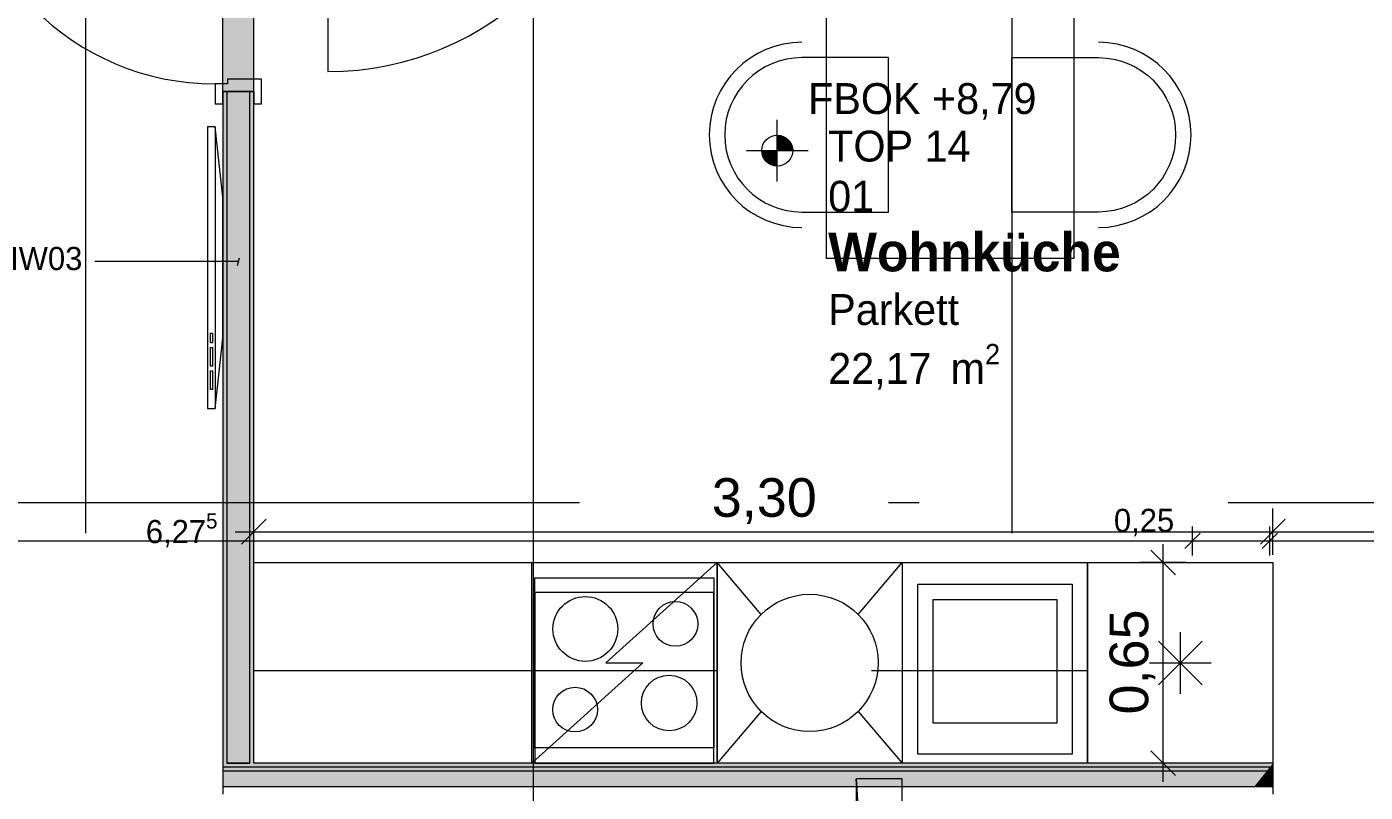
# Model space of a CAD drawing. Header units: metres. Extents: x -4 to 206, y -18 to 45.
# Drawn here: x 2.81 to 7.144, y -3.939 to -1.46 of the extents above; entities that cross this region are included whole.
import ezdxf

# ---------------------------------------------------------------- set-up
doc = ezdxf.new("R2010")
doc.units = ezdxf.units.M
doc.header["$MEASUREMENT"] = 0
for name, pattern in [('Achse', [0.004, 0.002, -0.001, 0, -0.001]), ('Schnittlinie', [0.006, 0.003, -0.0015, 0, -0.0015]), ('Strichlinie eng', [0.002, 0.0015, -0.0005]), ('Untersicht', [0.001, 0.0005, -0.0005])]:
    doc.linetypes.add(name, pattern=pattern)
for name, color, linetype in [('3._3.Stock PP STG1_1_000 Achsraster', 7, 'Continuous'), ('3._3.Stock PP STG1_1_110 Wand Aussen', 7, 'Continuous'), ('3._3.Stock PP STG1_1_130 Wand Innen', 7, 'Continuous'), ('3._3.Stock PP STG1_1_270 Deckendurchbruchsymbol', 7, 'Continuous'), ('3._3.Stock PP STG1_1_510 Möblierung', 7, 'Continuous'), ('3._3.Stock PP STG1_1_530 Küche', 7, 'Continuous'), ('3._3.Stock PP STG1_1_810 Raum', 7, 'Continuous'), ('3._3.Stock PP STG1_1_851 Marker Schnitt', 7, 'Continuous'), ('3._3.Stock PP STG1_1_915 Allgemein Beschriftung.x', 7, 'Continuous'), ('3._3.Stock PP STG1_1_950 Polierplan Bemaßung', 7, 'Continuous'), ('3._3.Stock PP STG1_1_950-1 Polierplan Bemaßung Küche', 7, 'Continuous')]:
    doc.layers.add(name, color=color, linetype=linetype)
doc.styles.add('ERSTELLTER_STIL_1', font='arial.ttf')
doc.styles.add('ERSTELLTER_STIL_2', font='')
doc.styles.add('ERSTELLTER_STIL_6', font='')
doc.styles.get('ERSTELLTER_STIL_2').set_extended_font_data('Eurostile')
doc.styles.get('ERSTELLTER_STIL_6').set_extended_font_data('Eurostile', bold=True)

msp = doc.modelspace()

# ---------------------------------------------------------------- hatches: boundary and pattern name
at = {"layer": '3._3.Stock PP STG1_1_130 Wand Innen', "linetype": 'Continuous', "lineweight": 0, "true_color": 0xffffff}
msp.add_hatch(color=7, dxfattribs=at).paths.add_polyline_path([(3.545, -0.78), (3.445, -0.78), (3.445, -1.67), (3.545, -1.67)])
at = {"layer": '3._3.Stock PP STG1_1_130 Wand Innen', "linetype": 'Continuous', "lineweight": 13, "true_color": 0xfb02fe}
for points in [[(3.445, -3.845), (3.4575, -3.845), (3.4575, -1.67), (3.445, -1.67)], [(3.545, -1.67), (3.5325, -1.67), (3.5325, -3.845), (3.545, -3.845)], [(6.845, -3.845), (3.445, -3.845), (3.445, -3.8575), (6.835, -3.8575)], [(6.835, -3.8575), (6.845, -3.8575), (6.845, -3.845)], [(6.835, -3.8575), (3.445, -3.8575), (3.445, -3.87), (6.825, -3.87)], [(6.8325, -3.87), (6.8325, -3.8606), (6.825, -3.87)], [(6.845, -3.87), (6.845, -3.8575), (6.835, -3.8575), (6.8325, -3.8606), (6.8325, -3.87)]]:
    msp.add_hatch(color=6, dxfattribs=at).paths.add_polyline_path(points)
at = {"layer": '3._3.Stock PP STG1_1_130 Wand Innen', "linetype": 'Continuous', "lineweight": 13, "true_color": 0xffaa00}
for points in [[(3.5325, -1.67), (3.4575, -1.67), (3.4575, -3.845), (3.5325, -3.845)], [(6.825, -3.87), (3.445, -3.87), (3.445, -3.92), (6.785, -3.92)], [(6.8325, -3.92), (6.8325, -3.87), (6.825, -3.87), (6.785, -3.92)], [(6.845, -3.92), (6.845, -3.87), (6.8325, -3.87), (6.8325, -3.92)]]:
    msp.add_hatch(color=40, dxfattribs=at).paths.add_polyline_path(points)
at = {"layer": '3._3.Stock PP STG1_1_950 Polierplan Bemaßung', "linetype": 'Continuous', "lineweight": 0, "true_color": 0x000000}
for points in [[(5.24, -1.8611), (5.29, -1.8611), (5.2861, -1.8419), (5.2753, -1.8257), (5.2591, -1.8149), (5.24, -1.8111)], [(5.24, -1.8611), (5.19, -1.8611), (5.1938, -1.8802), (5.2046, -1.8964), (5.2208, -1.9073), (5.24, -1.9111)]]:
    msp.add_hatch(color=18, dxfattribs=at).paths.add_polyline_path(points)

# ---------------------------------------------------------------- linework, layer by layer
at = {"layer": '3._3.Stock PP STG1_1_000 Achsraster', "color": 5, "linetype": 'Achse', "lineweight": 0, "ltscale": 1000}
for p, q in [((3, 3), (3, -18)), ((6, 3), (6, -18)), ((-1.5, -3), (21, -3))]:
    msp.add_line(p, q, dxfattribs=at)
at = {"layer": '3._3.Stock PP STG1_1_110 Wand Aussen', "color": 8, "linetype": 'Continuous', "lineweight": 0, "ltscale": 1000}
msp.add_line((3.785, -0.645), (3.785, -1.605), dxfattribs=at)
msp.add_arc((3.785, -0.645), 0.96, 270, 0, dxfattribs=at)
at = {"layer": '3._3.Stock PP STG1_1_130 Wand Innen', "color": 8, "linetype": 'Untersicht', "lineweight": 13, "ltscale": 1000}
for p, q in [((3.445, -1.67), (3.445, -0.78)), ((3.545, -1.67), (3.545, -0.78))]:
    msp.add_line(p, q, dxfattribs=at)
at = {"layer": '3._3.Stock PP STG1_1_130 Wand Innen', "color": 7, "linetype": 'Continuous', "lineweight": 13, "ltscale": 1000}
for p, q in [((3.46, -1.645), (3.42, -1.645)), ((3.42, -1.645), (3.42, -1.71)), ((3.57, -1.63), (3.46, -1.63)), ((3.46, -1.63), (3.46, -1.645)), ((3.57, -1.71), (3.57, -1.63)), ((3.445, -1.71), (3.445, -1.67)), ((3.445, -1.67), (3.545, -1.67)), ((3.545, -1.67), (3.545, -1.71)), ((3.42, -1.71), (3.445, -1.71)), ((3.545, -1.71), (3.57, -1.71))]:
    msp.add_line(p, q, dxfattribs=at)
at = {"layer": '3._3.Stock PP STG1_1_130 Wand Innen', "color": 7, "linetype": 'Continuous', "lineweight": 18, "ltscale": 1000}
for p, q in [((3.4575, -1.67), (3.445, -1.67)), ((3.4575, -1.67), (3.445, -1.67)), ((3.4575, -1.67), (3.445, -1.67)), ((3.4575, -1.67), (3.4575, -3.845)), ((3.5325, -1.67), (3.4575, -1.67)), ((3.5325, -1.67), (3.4575, -1.67)), ((3.5325, -1.67), (3.4575, -1.67)), ((3.5325, -3.845), (3.5325, -1.67)), ((3.545, -1.67), (3.5325, -1.67)), ((3.545, -1.67), (3.5325, -1.67)), ((3.545, -1.67), (3.5325, -1.67)), ((3.4575, -3.845), (3.5325, -3.845)), ((6.835, -3.8575), (3.445, -3.8575)), ((6.825, -3.87), (3.445, -3.87)), ((6.825, -3.87), (6.8325, -3.87)), ((6.8325, -3.87), (6.845, -3.87)), ((6.835, -3.8575), (6.845, -3.8575)), ((3.445, -3.92), (6.785, -3.92)), ((6.785, -3.92), (6.8325, -3.92)), ((6.8325, -3.92), (6.845, -3.92))]:
    msp.add_line(p, q, dxfattribs=at)
at = {"layer": '3._3.Stock PP STG1_1_130 Wand Innen', "color": 7, "linetype": 'Continuous', "lineweight": 18, "ltscale": 1000, "flags": 128}
for points in [[(3.445, -1.67), (3.445, -3.845)], [(3.545, -3.845), (3.545, -1.67)], [(3.445, -3.845), (3.445, -3.8575)], [(3.5325, -3.845), (3.4575, -3.845)], [(6.845, -3.845), (3.545, -3.845)], [(6.845, -3.845), (6.845, -3.8575)], [(3.445, -3.8575), (3.445, -3.87)], [(3.445, -3.87), (3.445, -3.92)], [(6.845, -3.8575), (6.845, -3.87)], [(6.845, -3.87), (6.845, -3.92)], [(3.445, -3.92), (3.445, -3.945)], [(6.845, -3.92), (6.845, -3.945)]]:
    msp.add_lwpolyline(points, dxfattribs=at)
at = {"layer": '3._3.Stock PP STG1_1_130 Wand Innen', "color": 7, "linetype": 'Continuous', "lineweight": 13, "ltscale": 1000}
msp.add_arc((3.42, -0.815), 0.83, 180, 270, dxfattribs=at)
at = {"layer": '3._3.Stock PP STG1_1_270 Deckendurchbruchsymbol', "color": 1, "linetype": 'Continuous', "lineweight": 0, "ltscale": 1000, "flags": 128}
for points in [[(5.4951, -3.895), (5.495, -5.695), (5.645, -5.695), (5.6, -5.59)], [(5.6, -5.59), (5.645, -5.695), (5.6451, -3.895), (5.4951, -3.895)]]:
    msp.add_lwpolyline(points, close=True, dxfattribs=at)
at = {"layer": '3._3.Stock PP STG1_1_510 Möblierung', "color": 8, "linetype": 'Continuous', "lineweight": 13, "ltscale": 1000, "true_color": 0x7e7f7f}
for p, q in [((3.42, -1.7842), (3.42, -2.6958)), ((3.405, -2.4831), (3.405, -2.4527)), ((3.405, -2.4527), (3.4112, -2.4527)), ((3.4112, -2.4527), (3.4112, -2.4831)), ((3.4112, -2.4831), (3.405, -2.4831)), ((3.405, -2.5591), (3.405, -2.4983)), ((3.405, -2.4983), (3.4112, -2.4983)), ((3.4112, -2.4983), (3.4112, -2.5591)), ((3.4112, -2.5591), (3.405, -2.5591)), ((3.405, -2.635), (3.405, -2.5742)), ((3.405, -2.5742), (3.4112, -2.5742)), ((3.4112, -2.5742), (3.4112, -2.635)), ((3.4112, -2.635), (3.405, -2.635))]:
    msp.add_line(p, q, dxfattribs=at)
at = {"layer": '3._3.Stock PP STG1_1_510 Möblierung', "color": 8, "linetype": 'Continuous', "lineweight": 13, "ltscale": 1000, "true_color": 0x7e7f7f, "flags": 128}
for points in [[(6.2, -2.21), (5.4, -2.21), (5.4, -0.71), (6.2, -0.71)], [(3.395, -1.7842), (3.395, -2.6958), (3.42, -2.6958), (3.445, -2.4679), (3.445, -2.0121), (3.42, -1.7842)]]:
    msp.add_lwpolyline(points, close=True, dxfattribs=at)
for points in [[(5.6, -2.06), (5.6, -1.56), (5.32, -1.56, 1), (5.32, -2.06)], [(6, -2.06), (6, -1.56), (6.28, -1.56, -1), (6.28, -2.06)]]:
    msp.add_lwpolyline(points, format="xyb", close=True, dxfattribs=at)
at = {"layer": '3._3.Stock PP STG1_1_510 Möblierung', "color": 8, "linetype": 'Continuous', "lineweight": 13, "ltscale": 1000, "true_color": 0x7e7f7f}
for centre, start, end in [((5.32, -1.81), 90, 270), ((6.28, -1.81), 270, 90)]:
    msp.add_arc(centre, 0.3, start, end, dxfattribs=at)
at = {"layer": '3._3.Stock PP STG1_1_530 Küche', "color": 150, "linetype": 'Continuous', "lineweight": 13, "ltscale": 1000, "true_color": 0x0f7ffe}
for p, q in [((5.045, -3.195), (4.685, -3.52)), ((5.1879, -3.3629), (5.045, -3.195)), ((5.5021, -3.3629), (5.645, -3.195)), ((5.745, -3.315), (6.145, -3.315)), ((5.745, -3.715), (5.745, -3.315)), ((6.145, -3.315), (6.145, -3.715)), ((6.545, -3.42), (6.545, -3.62)), ((6.4743, -3.4493), (6.6157, -3.5907)), ((6.6157, -3.4493), (6.4743, -3.5907)), ((4.805, -3.52), (4.445, -3.845)), ((4.685, -3.52), (4.805, -3.52)), ((6.445, -3.52), (6.645, -3.52)), ((5.1879, -3.6771), (5.045, -3.845)), ((5.5021, -3.6771), (5.645, -3.845)), ((6.145, -3.715), (5.745, -3.715))]:
    msp.add_line(p, q, dxfattribs=at)
at = {"layer": '3._3.Stock PP STG1_1_530 Küche', "color": 150, "linetype": 'Strichlinie eng', "lineweight": 13, "ltscale": 1000, "true_color": 0x0f7ffe}
for p, q in [((5.035, -3.2925), (4.455, -3.2925)), ((4.455, -3.2925), (4.455, -3.845)), ((5.035, -3.845), (5.035, -3.2925)), ((3.545, -3.845), (3.545, -3.545)), ((3.545, -3.545), (6.245, -3.545)), ((4.455, -3.545), (5.035, -3.545)), ((6.245, -3.545), (6.245, -3.845)), ((6.245, -3.845), (3.545, -3.845)), ((4.455, -3.845), (5.035, -3.845))]:
    msp.add_line(p, q, dxfattribs=at)
at = {"layer": '3._3.Stock PP STG1_1_530 Küche', "color": 150, "linetype": 'Continuous', "lineweight": 13, "ltscale": 1000, "true_color": 0x0f7ffe, "flags": 128}
for points in [[(6.245, -3.195), (6.245, -3.845), (3.545, -3.845), (3.545, -3.195)], [(4.445, -3.195), (5.045, -3.195), (5.045, -3.845), (4.445, -3.845)], [(5.045, -3.195), (5.645, -3.195), (5.645, -3.845), (5.045, -3.845)], [(6.245, -3.195), (6.845, -3.195), (6.845, -3.845), (6.245, -3.845)], [(4.455, -3.245), (5.035, -3.245), (5.035, -3.795), (4.455, -3.795)], [(5.695, -3.265), (6.195, -3.265), (6.195, -3.815), (5.695, -3.815)]]:
    msp.add_lwpolyline(points, close=True, dxfattribs=at)
at = {"layer": '3._3.Stock PP STG1_1_530 Küche', "color": 150, "linetype": 'Continuous', "lineweight": 13, "ltscale": 1000, "true_color": 0x0f7ffe}
for centre, radius in [((4.6186, -3.41), 0.105), ((4.9103, -3.3935), 0.0725), ((5.345, -3.52), 0.2222), ((4.89, -3.6498), 0.09), ((4.5855, -3.6712), 0.0725)]:
    msp.add_circle(centre, radius, dxfattribs=at)
at = {"layer": '3._3.Stock PP STG1_1_851 Marker Schnitt', "color": 7, "linetype": 'Schnittlinie', "lineweight": 13, "ltscale": 1000}
msp.add_line((4.45, 4.805), (4.45, -18), dxfattribs=at)
at = {"layer": '3._3.Stock PP STG1_1_915 Allgemein Beschriftung.x', "color": 7, "linetype": 'Continuous', "lineweight": 13, "ltscale": 1000}
for p, q in [((3.4923, -2.2328), (3.499, -2.2078)), ((3.3143, -2.2203), (3.0305, -2.2203)), ((3.4957, -2.2203), (3.3143, -2.2203))]:
    msp.add_line(p, q, dxfattribs=at)
at = {"layer": '3._3.Stock PP STG1_1_950 Polierplan Bemaßung', "color": 7, "linetype": 'Continuous', "lineweight": 13, "ltscale": 1000}
for p, q in [((5.24, -1.9611), (5.24, -1.7611)), ((5.14, -1.8611), (5.34, -1.8611)), ((6.61, -3.0999), (6.56, -3.1499)), ((6.585, -3.1718), (6.585, -3.078)), ((6.86, -3.0999), (6.81, -3.1499)), ((6.835, -3.1718), (6.835, -3.078)), ((0.3111, -3.1249), (6.585, -3.1249)), ((6.585, -3.1249), (6.835, -3.1249)), ((6.835, -3.1249), (8.745, -3.1249))]:
    msp.add_line(p, q, dxfattribs=at)
msp.add_circle((5.24, -1.8611), 0.05, dxfattribs=at)
at = {"layer": '3._3.Stock PP STG1_1_950-1 Polierplan Bemaßung Küche', "color": 150, "linetype": 'Continuous', "lineweight": 13, "ltscale": 1000, "true_color": 0x0f7ffe}
for p, q in [((3.545, -3.17), (3.545, -3.02)), ((6.845, -3.17), (6.845, -3.02)), ((3.585, -3.055), (3.505, -3.135)), ((6.885, -3.055), (6.805, -3.135)), ((3.485, -3.095), (3.545, -3.095)), ((3.545, -3.095), (6.845, -3.095)), ((6.845, -3.095), (7.845, -3.095)), ((6.5296, -3.235), (6.4496, -3.155)), ((6.4896, -3.195), (6.4896, -3.135)), ((6.5646, -3.195), (6.4146, -3.195)), ((6.4896, -3.845), (6.4896, -3.195)), ((6.4496, -3.805), (6.5296, -3.885)), ((6.5646, -3.845), (6.4146, -3.845)), ((6.4896, -3.905), (6.4896, -3.845))]:
    msp.add_line(p, q, dxfattribs=at)

# ---------------------------------------------------------------- texts
at = {"layer": '3._3.Stock PP STG1_1_810 Raum', "color": 7, "linetype": 'Continuous', "lineweight": 13, "attachment_point": 1}
for s, insert, char_height, style in [('\\A1;{\\pql;\\pt0;\\fEurostile|b0|i0|c0|p0;\\W1.000000;TOP 14}', (5.4051, -1.7964), 0.1, 'ERSTELLTER_STIL_2'), ('\\A1;{\\pql;\\pt0;\\fEurostile|b0|i0|c0|p0;\\W1.000000;01}', (5.4051, -1.9589), 0.1, 'ERSTELLTER_STIL_2'), ('\\A1;{\\pql;\\pt0;\\fEurostile|b1|i0|c0|p0;\\W1.000000;Wohnküche}', (5.4051, -2.1271), 0.125, 'ERSTELLTER_STIL_6'), ('\\A1;{\\pql;\\pt0;\\fEurostile|b0|i0|c0|p0;\\W1.000000;Parkett}', (5.4051, -2.3256), 0.1, 'ERSTELLTER_STIL_2'), ('\\A1;{\\pql;\\pt0,0.05;\\fEurostile|b0|i0|c0|p0;\\W1.000000;22,17\\fEurostile|b0|i0|c0|p0;\\W1.000000;\\A1{\\H.66x;\\S^  ;}\\fEurostile|b0|i0|c0|p0;\\W1.000000; m\\fEurostile|b0|i0|c0|p0;\\W1.000000;\\A1{\\H.66x;\\S2^  ;}}', (5.4051, -2.4871), 0.1, 'ERSTELLTER_STIL_2')]:
    msp.add_mtext(s, dxfattribs=dict(at, insert=insert, char_height=char_height, style=style))
at = {"layer": '3._3.Stock PP STG1_1_915 Allgemein Beschriftung.x', "color": 7, "linetype": 'Continuous', "lineweight": 13, "insert": (2.756, -2.2109), "char_height": 0.075, "attachment_point": 4, "style": 'ERSTELLTER_STIL_2'}
msp.add_mtext('\\A1;{\\pql;\\fEurostile|b0|i0|c0|p0;\\W1.000000;IW03}', dxfattribs=at)
at = {"layer": '3._3.Stock PP STG1_1_950 Polierplan Bemaßung', "color": 7, "linetype": 'Continuous', "lineweight": 13, "attachment_point": 7, "style": 'ERSTELLTER_STIL_2'}
for s, insert, char_height, width in [('\\A1;{\\pql;\\fEurostile|b0|i0|c0|p0;\\W1.000000;FBOK +8,79}', (5.34, -1.7611), 0.1, 0.791456), ('\\A1;{\\pql;\\fEurostile|b0|i0|c0|p0;\\W1.000000;0,25}', (6.3302, -3.1099), 0.075, 0.22978)]:
    msp.add_mtext(s, dxfattribs=dict(at, insert=insert, char_height=char_height, width=width))
at = {"layer": '3._3.Stock PP STG1_1_950 Polierplan Bemaßung', "color": 7, "linetype": 'Continuous', "lineweight": 13, "insert": (3.1955, -3.1541), "char_height": 0.075, "attachment_point": 7, "style": 'ERSTELLTER_STIL_2'}
msp.add_mtext('\\A1;{\\pql;\\fEurostile|b0|i0|c0|p0;\\W1.000000;6,27\\fEurostile|b0|i0|c0|p0;\\W1.000000;\\A1{\\H.66x;\\S5^  ;}}', dxfattribs=at)
at = {"layer": '3._3.Stock PP STG1_1_950-1 Polierplan Bemaßung Küche', "color": 150, "linetype": 'Continuous', "lineweight": 13, "true_color": 0x0f7ffe, "insert": (5.0282, -3.07), "char_height": 0.125, "width": 0.33365, "attachment_point": 7, "style": 'ERSTELLTER_STIL_1'}
msp.add_mtext('\\A1;{\\pql;\\fArial|b0|i0|c0|p0;\\W1.000000;3,30}', dxfattribs=at)
at = {"layer": '3._3.Stock PP STG1_1_950-1 Polierplan Bemaßung Küche', "color": 150, "linetype": 'Continuous', "lineweight": 13, "true_color": 0x0f7ffe, "insert": (6.4646, -3.6868), "char_height": 0.125, "width": 0.33365, "attachment_point": 7, "rotation": 90, "style": 'ERSTELLTER_STIL_1'}
msp.add_mtext('\\A1;{\\pql;\\fArial|b0|i0|c0|p0;\\W1.000000;0,65}', dxfattribs=at)

doc.saveas('drawing.dxf')
